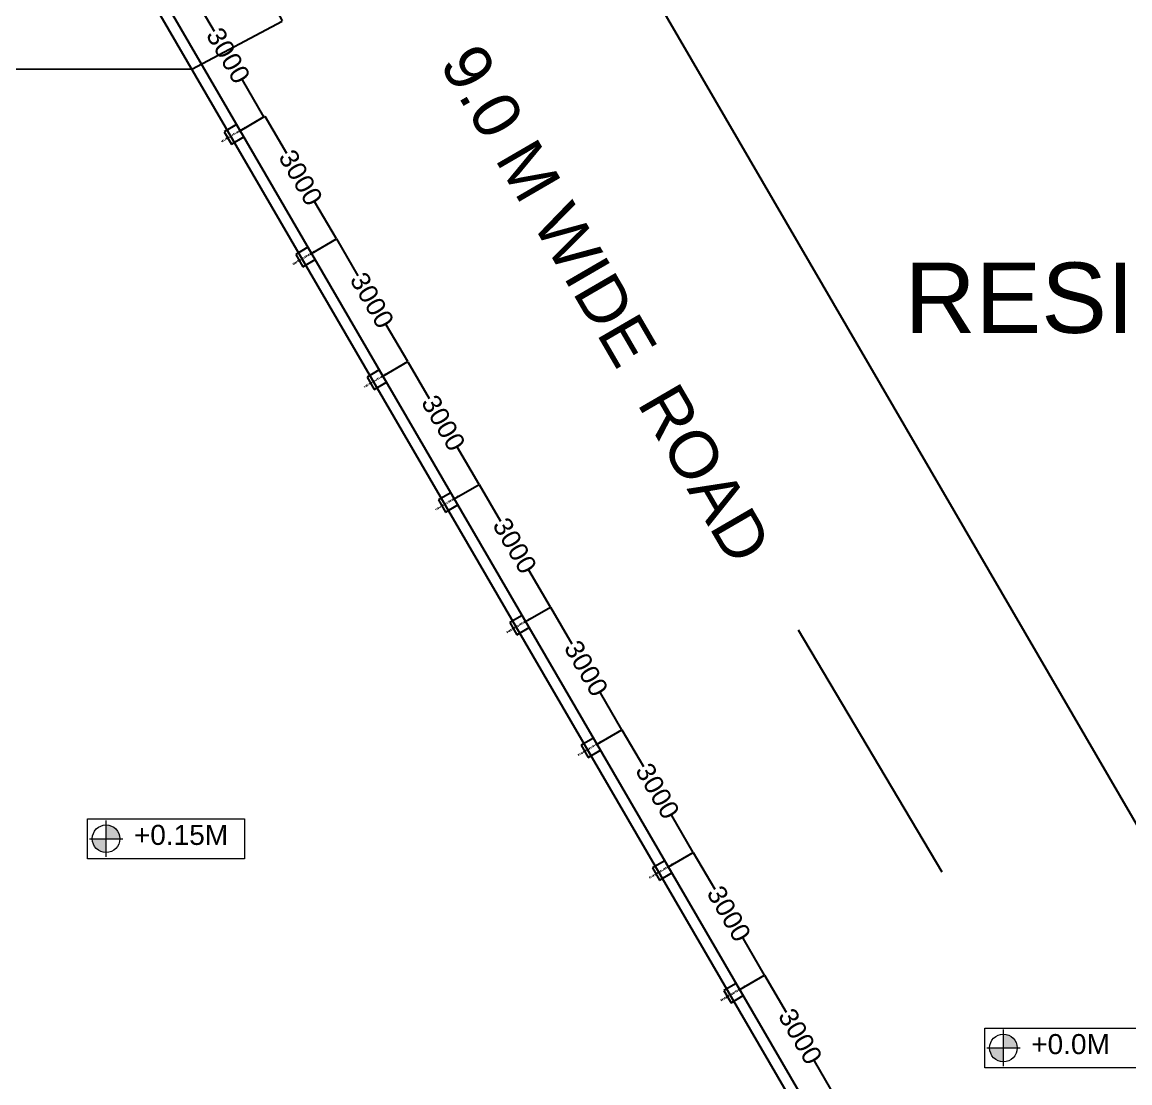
# Model space of a CAD drawing. Header units: millimetres. Extents: x -1932176 to 78768, y -1967 to 1266654.
# Drawn here: x -177072 to -153664, y 478764 to 501186 of the extents above; entities that cross this region are included whole.
import ezdxf

# ---------------------------------------------------------------- set-up
doc = ezdxf.new("R2010")
doc.units = ezdxf.units.MM
doc.linetypes.add('ACAD_ISO03W100', pattern=[30, 12, -18])
doc.layers.add('colins', color=10, linetype='Continuous')
for name, color, linetype, lineweight in [('LEVEL', 252, 'Continuous', 13), ('line', 7, 'Continuous', 25), ('s text', 114, 'Continuous', 25)]:
    doc.layers.add(name, color=color, linetype=linetype, lineweight=lineweight)
doc.styles.get("Standard").update_dxf_attribs({"font": 'arial.ttf'})
doc.dimstyles.new('ISO-25', dxfattribs={"dimtxt": 150, "dimasz": 2.5, "dimexe": 1.25, "dimexo": 0.625, "dimtad": 1, "dimtxsty": 'Standard', "dimcen": 2.5, "dimadec": 0, "dimazin": 0, "dimtfac": 1, "dimtmove": 0, "dimatfit": 3, "dimfxl": 1, "dimarcsym": 0})
doc.dimstyles.new('STANDARD$0', dxfattribs={"dimtxt": 0.25, "dimasz": 0.2, "dimexe": 0.18, "dimexo": 0.0625, "dimgap": 0.18, "dimtad": 0, "dimdec": 3, "dimzin": 0, "dimdsep": 46, "dimtxsty": 'Standard', "dimblk": 'ARCHTICK', "dimcen": 0, "dimclrd": 3, "dimclre": 1, "dimclrt": 1, "dimadec": 3, "dimazin": 0, "dimtfac": 0.3, "dimtdec": 3, "dimtix": 1, "dimtofl": 0, "dimtmove": 0, "dimatfit": 3, "dimldrblk": 'ARCHTICK', "dimfxl": 1, "dimtolj": 1, "dimtzin": 0, "dimarcsym": 0})

# ---------------------------------------------------------------- blocks, each defined once
blk = doc.blocks.new('*D64')
at = {"color": 0, "lineweight": -2, "transparency": 16777216}
for p, q in [((-173973.2814442355, 501483.2590913551), (-173469.7822591272, 501776.0764942128)), ((-173469.8473675755, 501775.83040299), (-173015.7429517342, 500994.9983858391)), ((-171961.8385628278, 499182.8110096181), (-172415.9429786692, 499963.6430267689)), ((-172465.0916567133, 498889.9284983121), (-171961.592471605, 499182.7459011697))]:
    blk.add_line(p, q, dxfattribs=at)
at = {"color": 0, "transparency": 16777216}
for points in [[(-173469.8214342696, 501775.8454848878), (-173469.8733008815, 501775.8153210921), (-173469.9378589628, 501775.9860028255)], [(-171961.8126295219, 499182.8260915159), (-171961.8644961338, 499182.7959277202), (-171961.7480714406, 499182.6554097825)]]:
    blk.add_solid(points, dxfattribs=at)
at = {"layer": 'Defpoints', "color": 0, "transparency": 16777216}
for p in [(-173973.3354719562, 501483.2276707346), (-171961.7480714406, 499182.6554097825), (-172465.145684434, 498889.8970776915)]:
    blk.add_point(p, dxfattribs=at)
at = {"color": 0, "transparency": 16777216, "insert": (-172715.8429652016, 500479.320706304), "char_height": 400, "attachment_point": 5, "rotation": 300.18077561190927}
blk.add_mtext('\\A1;3000', dxfattribs=at)
blk = doc.blocks.new('*D65')
at = {"color": 0, "lineweight": -2, "transparency": 16777216}
for p, q in [((-172465.0916567132, 498889.928498312), (-171939.9813819541, 499195.31414725)), ((-171940.0464904035, 499195.0680560275), (-171485.9420778387, 498414.2360369709)), ((-170432.037696537, 496602.0486563272), (-170886.1421091016, 497382.8806753837)), ((-170956.9018800735, 496296.5978989399), (-170431.7916053144, 496601.9835478779))]:
    blk.add_line(p, q, dxfattribs=at)
at = {"color": 0, "transparency": 16777216}
for points in [[(-171940.0205570975, 499195.0831379252), (-171940.0724237094, 499195.0529741297), (-171940.1369817901, 499195.2236558634)], [(-170432.011763231, 496602.063738225), (-170432.0636298429, 496602.0335744295), (-170431.9472051504, 496601.8930564913)]]:
    blk.add_solid(points, dxfattribs=at)
at = {"layer": 'Defpoints', "color": 0, "transparency": 16777216}
for p in [(-172465.145684434, 498889.8970776917), (-170431.9472051504, 496601.8930564913), (-170956.9559077943, 496296.5664783195)]:
    blk.add_point(p, dxfattribs=at)
at = {"color": 0, "transparency": 16777216, "insert": (-171186.0420934701, 497898.5583561774), "char_height": 400, "attachment_point": 5, "rotation": 300.1807753714739}
blk.add_mtext('\\A1;3000', dxfattribs=at)
blk = doc.blocks.new('*D66')
at = {"color": 0, "lineweight": -2, "transparency": 16777216}
for p, q in [((-170956.9018800734, 496296.5978989397), (-170431.6360052669, 496602.0740388954)), ((-170431.7011137164, 496601.8279476728), (-169977.5967016982, 495820.9959282986)), ((-168923.6923216648, 494008.8085469173), (-169377.7967336829, 494789.6405662915)), ((-169448.7121052489, 493703.2672985121), (-168923.4462304423, 494008.7434384678))]:
    blk.add_line(p, q, dxfattribs=at)
at = {"color": 0, "transparency": 16777216}
for points in [[(-170431.6751804104, 496601.8430295706), (-170431.7270470224, 496601.8128657751), (-170431.7916051029, 496601.9835475088)], [(-168923.6663883588, 494008.8236288151), (-168923.7182549709, 494008.7934650196), (-168923.6018302783, 494008.6529470813)]]:
    blk.add_solid(points, dxfattribs=at)
at = {"layer": 'Defpoints', "color": 0, "transparency": 16777216}
for p in [(-170956.9559077942, 496296.5664783193), (-168923.6018302783, 494008.6529470813), (-169448.7661329698, 493703.2358778918)]:
    blk.add_point(p, dxfattribs=at)
at = {"color": 0, "transparency": 16777216, "insert": (-169677.6967176906, 495305.3182472951), "char_height": 400, "attachment_point": 5, "rotation": 300.18077533137284}
blk.add_mtext('\\A1;3000', dxfattribs=at)
blk = doc.blocks.new('*D67')
at = {"color": 0, "lineweight": -2, "transparency": 16777216}
for p, q in [((-169448.7121052489, 493703.2672985122), (-168923.4462304565, 494008.7434384916)), ((-168923.511338906, 494008.4973472691), (-168469.4069268523, 493227.6653279154)), ((-167415.5025467364, 491415.477946582), (-167869.6069587902, 492196.3099659357)), ((-167940.5223303064, 491109.9366981531), (-167415.2564555139, 491415.4128381325))]:
    blk.add_line(p, q, dxfattribs=at)
at = {"color": 0, "transparency": 16777216}
for points in [[(-168923.4854056, 494008.5124291668), (-168923.537272212, 494008.4822653714), (-168923.6018302925, 494008.6529471051)], [(-167415.4766134304, 491415.4930284797), (-167415.5284800424, 491415.4628646843), (-167415.41205535, 491415.322346746)]]:
    blk.add_solid(points, dxfattribs=at)
at = {"layer": 'Defpoints', "color": 0, "transparency": 16777216}
for p in [(-169448.7661329697, 493703.2358778919), (-167415.41205535, 491415.322346746), (-167940.5763580272, 491109.9052775328)]:
    blk.add_point(p, dxfattribs=at)
at = {"color": 0, "transparency": 16777216, "insert": (-168169.5069428212, 492711.9876469256), "char_height": 400, "attachment_point": 5, "rotation": 300.180775333979}
blk.add_mtext('\\A1;3000', dxfattribs=at)
blk = doc.blocks.new('*D68')
at = {"color": 0, "lineweight": -2, "transparency": 16777216}
for p, q in [((-167940.5223303063, 491109.936698153), (-167415.2564555151, 491415.4128381372)), ((-167415.3215639646, 491415.1667469147), (-166961.2171519049, 490634.3347275645)), ((-165907.312771775, 488822.1473462392), (-166361.4171838347, 489602.9793655894)), ((-166432.3325553437, 488516.6060978056), (-165907.0666805525, 488822.0822377898))]:
    blk.add_line(p, q, dxfattribs=at)
at = {"color": 0, "transparency": 16777216}
for points in [[(-167415.2956306586, 491415.1818288125), (-167415.3474972706, 491415.151665017), (-167415.4120553511, 491415.3223467507)], [(-165907.286838469, 488822.162428137), (-165907.338705081, 488822.1322643415), (-165907.2222803885, 488821.9917464033)]]:
    blk.add_solid(points, dxfattribs=at)
at = {"layer": 'Defpoints', "color": 0, "transparency": 16777216}
for p in [(-167940.5763580271, 491109.9052775328), (-165907.2222803885, 488821.9917464033), (-166432.3865830646, 488516.5746771853)]:
    blk.add_point(p, dxfattribs=at)
at = {"color": 0, "transparency": 16777216, "insert": (-166661.3171678697, 490118.657046577), "char_height": 400, "attachment_point": 5, "rotation": 300.18077533442136}
blk.add_mtext('\\A1;3000', dxfattribs=at)
blk = doc.blocks.new('*D69')
at = {"color": 0, "lineweight": -2, "transparency": 16777216}
for p, q in [((-166432.3325553437, 488516.6060978055), (-165906.7381920101, 488822.273275161)), ((-165906.8033004596, 488822.0271839385), (-165452.6988883998, 488041.1951645885)), ((-164398.7945082698, 486229.0077832635), (-164852.8989203296, 487009.8398026135)), ((-164924.1427803808, 485923.2754974585), (-164398.5484170472, 486228.942674814))]:
    blk.add_line(p, q, dxfattribs=at)
at = {"color": 0, "transparency": 16777216}
for points in [[(-165906.7773671536, 488822.0422658363), (-165906.8292337656, 488822.0121020408), (-165906.8937918461, 488822.1827837746)], [(-164398.7685749638, 486229.0228651612), (-164398.8204415758, 486228.9927013657), (-164398.7040168833, 486228.8521834275)]]:
    blk.add_solid(points, dxfattribs=at)
at = {"layer": 'Defpoints', "color": 0, "transparency": 16777216}
for p in [(-166432.3865830645, 488516.5746771852), (-164398.7040168833, 486228.8521834275), (-164924.1968081017, 485923.2440768381)]:
    blk.add_point(p, dxfattribs=at)
at = {"color": 0, "transparency": 16777216, "insert": (-165152.7989043647, 487525.517483601), "char_height": 400, "attachment_point": 5, "rotation": 300.1807753344285}
blk.add_mtext('\\A1;3000', dxfattribs=at)
blk = doc.blocks.new('*D70')
at = {"color": 0, "lineweight": -2, "transparency": 16777216}
for p, q in [((-164924.1427803808, 485923.2754974584), (-164398.5484170418, 486228.9426748172)), ((-164398.6135254913, 486228.6965835946), (-163944.5091134314, 485447.8645642445)), ((-162890.6047333013, 483635.6771829195), (-163344.7091453611, 484416.5092022695)), ((-163415.9530054178, 483329.9448971112), (-162890.3586420788, 483635.6120744699))]:
    blk.add_line(p, q, dxfattribs=at)
at = {"color": 0, "transparency": 16777216}
for points in [[(-164398.5875921854, 486228.7116654924), (-164398.6394587973, 486228.6815016969), (-164398.7040168778, 486228.8521834306)], [(-162890.5787999953, 483635.6922648172), (-162890.6306666073, 483635.6621010217), (-162890.5142419148, 483635.5215830834)]]:
    blk.add_solid(points, dxfattribs=at)
at = {"layer": 'Defpoints', "color": 0, "transparency": 16777216}
for p in [(-164924.1968081017, 485923.2440768381), (-162890.5142419148, 483635.5215830834), (-163416.0070331387, 483329.9134764909)]:
    blk.add_point(p, dxfattribs=at)
at = {"color": 0, "transparency": 16777216, "insert": (-163644.6091293963, 484932.186883257), "char_height": 400, "attachment_point": 5, "rotation": 300.1807753344313}
blk.add_mtext('\\A1;3000', dxfattribs=at)
blk = doc.blocks.new('*D71')
at = {"color": 0, "lineweight": -2, "transparency": 16777216}
for p, q in [((-163415.9530054178, 483329.9448971112), (-162890.3586420816, 483635.6120744683)), ((-162890.4237505312, 483635.3659832458), (-162436.3193384713, 482854.5339638957)), ((-161382.414958341, 481042.3465825705), (-161836.519370401, 481823.1786019207)), ((-161907.7632304547, 480736.614296764), (-161382.1688671185, 481042.281474121))]:
    blk.add_line(p, q, dxfattribs=at)
at = {"color": 0, "transparency": 16777216}
for points in [[(-162890.3978172251, 483635.3810651435), (-162890.4496838371, 483635.3509013481), (-162890.5142419176, 483635.5215830818)], [(-161382.389025035, 481042.3616644682), (-161382.440891647, 481042.3315006727), (-161382.3244669546, 481042.1909827346)]]:
    blk.add_solid(points, dxfattribs=at)
at = {"layer": 'Defpoints', "color": 0, "transparency": 16777216}
for p in [(-163416.0070331387, 483329.9134764909), (-161382.3244669546, 481042.1909827346), (-161907.8172581756, 480736.5828761436)]:
    blk.add_point(p, dxfattribs=at)
at = {"color": 0, "transparency": 16777216, "insert": (-162136.4193544361, 482338.8562829082), "char_height": 400, "attachment_point": 5, "rotation": 300.1807753344313}
blk.add_mtext('\\A1;3000', dxfattribs=at)
blk = doc.blocks.new('*D72')
at = {"color": 0, "lineweight": -2, "transparency": 16777216}
for p, q in [((-161907.7632304548, 480736.6142967639), (-161382.168867121, 481042.2814741195)), ((-161382.2339755705, 481042.035382897), (-160928.1295635107, 480261.2033635469)), ((-159874.2251833807, 478449.0159822219), (-160328.3295954405, 479229.848001572)), ((-160399.5734554919, 478143.2836964168), (-159873.9790921582, 478448.9508737724))]:
    blk.add_line(p, q, dxfattribs=at)
at = {"color": 0, "transparency": 16777216}
for points in [[(-161382.2080422645, 481042.0504647947), (-161382.2599088765, 481042.0203009992), (-161382.324466957, 481042.190982733)], [(-159874.1992500747, 478449.0310641197), (-159874.2511166867, 478449.0009003241), (-159874.1346919942, 478448.8603823859)]]:
    blk.add_solid(points, dxfattribs=at)
at = {"layer": 'Defpoints', "color": 0, "transparency": 16777216}
for p in [(-161907.8172581756, 480736.5828761436), (-159874.1346919942, 478448.8603823859), (-160399.6274832127, 478143.2522757964)]:
    blk.add_point(p, dxfattribs=at)
at = {"color": 0, "transparency": 16777216, "insert": (-160628.2295794756, 479745.5256825595), "char_height": 400, "attachment_point": 5, "rotation": 300.1807753344285}
blk.add_mtext('\\A1;3000', dxfattribs=at)
blk = doc.blocks.new('*D97')
at = {"color": 0, "lineweight": -2, "ltscale": 30, "transparency": 16777216}
for p, q in [((-184509.9443881492, 500223.2170153869), (-184509.9472618802, 500222.3082532493)), ((-184507.4433215899, 500223.5503414194), (-173489.1896641366, 500188.7078931474)), ((-173486.6907556952, 500188.3587559549), (-173486.6936294262, 500187.4499938174))]:
    blk.add_line(p, q, dxfattribs=at)
at = {"color": 0, "ltscale": 30, "transparency": 16777216}
for points in [[(-184507.4420039933, 500223.9670060028), (-184507.4446391866, 500223.133676836), (-184509.9433090902, 500223.5582469994)], [(-173489.1883465399, 500189.1245577309), (-173489.1909817333, 500188.291228564), (-173486.6896766363, 500188.6999875675)]]:
    blk.add_solid(points, dxfattribs=at)
at = {"layer": 'Defpoints', "color": 0, "ltscale": 30, "transparency": 16777216}
for p in [(-184509.9424117542, 500223.842012262), (-173486.6896766363, 500188.6999875675), (-173486.6887793002, 500188.9837528301)]:
    blk.add_point(p, dxfattribs=at)
at = {"color": 0, "ltscale": 30, "transparency": 16777216, "insert": (-178997.8005054747, 500369.300197762), "char_height": 300, "attachment_point": 5, "rotation": 359.81881715181913}
blk.add_mtext('11025', dxfattribs=at)
blk = doc.blocks.new('*D78')
at = {"color": 0, "lineweight": -2, "ltscale": 30, "transparency": 16777216}
for p, q in [((-184504.5887606175, 500220.6270936296), (-176724.6502186401, 505752.750840918)), ((-176725.5668343143, 505758.3539264842), (-176721.8884154257, 505753.180890921)), ((-184509.5802214321, 500223.3326566194), (-184505.9018025437, 500218.1596210563))]:
    blk.add_line(p, q, dxfattribs=at)
at = {"color": 0, "ltscale": 30, "transparency": 16777216}
for points in [[(-176724.8916788548, 505753.0904113464), (-176724.4087584254, 505752.4112704896), (-176722.6127960698, 505754.1996022062)], [(-184504.8302208322, 500220.966664058), (-184504.3473004028, 500220.2875232013), (-184506.6261831878, 500219.1783323414)]]:
    blk.add_solid(points, dxfattribs=at)
at = {"layer": 'Defpoints', "color": 0, "ltscale": 30, "transparency": 16777216}
for p in [(-176725.9290246363, 505758.8632821268), (-176722.6127960698, 505754.1996022062), (-184509.9424117542, 500223.842012262)]:
    blk.add_point(p, dxfattribs=at)
at = {"color": 0, "ltscale": 30, "transparency": 16777216, "insert": (-180709.1783403111, 503119.6690090288), "char_height": 300, "attachment_point": 5, "rotation": 35.41570042644869}
blk.add_mtext('9550', dxfattribs=at)
blk = doc.blocks.new('*D570')
at = {"color": 0, "lineweight": -2, "ltscale": 30, "transparency": 16777216}
for p, q in [((-176523.3507686909, 505869.2185035885), (-174612.0867395321, 506890.2551213503)), ((-174612.0112807311, 506887.4610551432), (-171579.6562134594, 501211.2384173903)), ((-173488.639714372, 500188.5857269451), (-171577.3756852132, 501209.6223447068))]:
    blk.add_line(p, q, dxfattribs=at)
at = {"color": 0, "ltscale": 30, "transparency": 16777216}
for points in [[(-174611.6437691569, 506887.6573873971), (-174612.3787923053, 506887.2647228893), (-174613.1892742547, 506889.6661245885)], [(-171579.2887018852, 501211.4347496442), (-171580.0237250336, 501211.0420851363), (-171578.4782199358, 501209.033347945)]]:
    blk.add_solid(points, dxfattribs=at)
at = {"layer": 'Defpoints', "color": 0, "ltscale": 30, "transparency": 16777216}
for p in [(-176523.9020360523, 505868.9240052076), (-171578.4782199358, 501209.033347945), (-173489.1909817333, 500188.2912285642)]:
    blk.add_point(p, dxfattribs=at)
at = {"color": 0, "ltscale": 30, "transparency": 16777216, "insert": (-173027.7315460468, 504085.73133502), "char_height": 150, "attachment_point": 5, "rotation": 298.11205108023915}
blk.add_mtext('6440', dxfattribs=at)

msp = doc.modelspace()

# ---------------------------------------------------------------- hatches: boundary and pattern name
at = {"layer": 'LEVEL'}
h = msp.add_hatch(color=7, dxfattribs=at)
h.dxf.hatch_style = 1
h.paths.add_polyline_path([(-175297.6365722546, 483925.1400363466), (-175589.8236058865, 483925.1400363466, 0.001539431554818933), (-175589.8291454795, 483923.3408072691, 0.414213562373095), (-175297.6365722546, 483631.1482340446)])
h.paths.add_polyline_path([(-175297.6365722546, 484215.5333804938), (-175297.6365722546, 483925.1400363466), (-175005.4495386235, 483925.1400363466, 0.4124111554311252)])
h = msp.add_hatch(color=7, dxfattribs=at)
h.dxf.hatch_style = 1
h.paths.add_polyline_path([(-156335.6540054577, 479503.165594868), (-156627.8410390893, 479503.165594868, 0.001539431554818933), (-156627.8465786824, 479501.3663657905, 0.414213562373095), (-156335.6540054577, 479209.1737925659)])
h.paths.add_polyline_path([(-156335.6540054577, 479793.5589390153), (-156335.6540054577, 479503.165594868), (-156043.4669718263, 479503.165594868, 0.4124111554311252)])

# ---------------------------------------------------------------- linework, layer by layer
at = {"transparency": 16777216}
for p, q in [((-174767.4946611117, 520751.1139710146), (-148484.5237790939, 475557.497444537)), ((-184605.981585093, 519766.0505849721), (-157594.4653532758, 473319.7791882145)), ((-184689.1005662453, 519451.5513196219), (-157793.2874527277, 473204.1514546487)), ((-172424.8007498175, 498820.6040917323), (-172424.7659070449, 498820.6243713762)), ((-172681.4367196049, 498804.387414001), (-172681.3961847486, 498804.3177142414)), ((-171173.2470463595, 496211.0567544983), (-171173.2065115032, 496210.9870547387)), ((-170916.6110765726, 496227.2734322295), (-170916.5762337997, 496227.2937118735)), ((-169665.0572701317, 493617.7261548868), (-169665.0167352754, 493617.6564551272)), ((-169408.4213003448, 493633.9428326179), (-169408.3864575719, 493633.963112262)), ((-168156.8674954154, 491024.3955543962), (-168156.8269605591, 491024.3258546366)), ((-167900.231525628, 491040.6122321275), (-167900.1966828554, 491040.6325117714)), ((-166648.6777202318, 488431.0649541771), (-166648.6371853756, 488430.9952544175)), ((-166392.0417504447, 488447.2816319083), (-166392.0069076718, 488447.3019115523)), ((-165140.4879452636, 485837.734353833), (-165140.4474104074, 485837.6646540734)), ((-164883.8519754765, 485853.9510315642), (-164883.8171327036, 485853.9713112082)), ((-163632.2981703008, 483244.4037534858), (-163632.2576354445, 483244.3340537262)), ((-163375.6622005134, 483260.620431217), (-163375.6273577408, 483260.6407108611)), ((-162124.1083953377, 480651.0731531385), (-162124.0678604814, 480651.003453379)), ((-161867.4724255506, 480667.2898308699), (-161867.4375827779, 480667.3101105138))]:
    msp.add_line(p, q, dxfattribs=at)
at = {"linetype": 'ACAD_ISO03W100', "transparency": 16777216}
for p, q in [((-172359.8910272574, 498951.0787701524), (-172862.0555914418, 498656.384680861)), ((-170851.701354012, 496357.7481106495), (-171353.8659181969, 496063.0540213581)), ((-169343.5115777842, 493764.417511038), (-169845.676141969, 493469.7234217466)), ((-167835.3218030679, 491171.0869105476), (-168337.4863672523, 490876.3928212562)), ((-166327.1320278844, 488577.7563103284), (-166829.296592069, 488283.062221037)), ((-164818.9422529162, 485984.4257099843), (-165321.1068171008, 485689.7316206929)), ((-163310.7524779533, 483391.095109637), (-163812.9170421377, 483096.4010203456)), ((-161802.5627029903, 480797.7645092899), (-162304.7272671749, 480503.0704199985))]:
    msp.add_line(p, q, dxfattribs=at)
at = {"layer": 'colins', "transparency": 16777216}
for p, q in [((-172540.6962127042, 499019.2703802328), (-172799.974805697, 498868.361679084)), ((-172799.974805697, 498868.361679084), (-172649.354494833, 498609.5785739379)), ((-172390.6212067773, 498761.4241720029), (-172540.6962127042, 499019.2703802328)), ((-172649.354494833, 498609.5785739379), (-172390.6212067773, 498761.4241720029)), ((-171032.506539459, 496425.9397207299), (-171291.7851324516, 496275.0310195811)), ((-171291.7851324516, 496275.0310195811), (-171141.1648215881, 496016.247914435)), ((-170882.4315335319, 496168.0935125001), (-171032.506539459, 496425.9397207299)), ((-171141.1648215881, 496016.247914435), (-170882.4315335319, 496168.0935125001)), ((-169524.3167632312, 493832.6091211184), (-169783.5953562238, 493681.7004199697)), ((-169783.5953562238, 493681.7004199697), (-169632.9750453603, 493422.9173148236)), ((-169374.2417573041, 493574.7629128885), (-169524.3167632312, 493832.6091211184)), ((-169632.9750453603, 493422.9173148236), (-169374.2417573041, 493574.7629128885)), ((-168016.1269885147, 491239.278520628), (-168275.4055815075, 491088.3698194792)), ((-168275.4055815075, 491088.3698194792), (-168124.7852706435, 490829.586714333)), ((-167866.0519825878, 490981.4323123981), (-168016.1269885147, 491239.278520628)), ((-168124.7852706435, 490829.586714333), (-167866.0519825878, 490981.4323123981)), ((-166507.9372133311, 488645.9479204088), (-166767.2158063239, 488495.0392192601)), ((-166357.8622074042, 488388.1017121789), (-166507.9372133311, 488645.9479204088)), ((-166767.2158063239, 488495.0392192601), (-166616.5954954602, 488236.256114114)), ((-166616.5954954602, 488236.256114114), (-166357.8622074042, 488388.1017121789)), ((-164999.7474383629, 486052.6173200647), (-165259.0260313557, 485901.708618916)), ((-164849.672432436, 485794.7711118348), (-164999.7474383629, 486052.6173200647)), ((-165259.0260313557, 485901.708618916), (-165108.405720492, 485642.9255137698)), ((-165108.405720492, 485642.9255137698), (-164849.672432436, 485794.7711118348)), ((-163491.5576634001, 483459.2867197174), (-163750.8362563929, 483308.3780185687)), ((-163341.4826574732, 483201.4405114875), (-163491.5576634001, 483459.2867197174)), ((-163750.8362563929, 483308.3780185687), (-163600.2159455289, 483049.5949134226)), ((-163600.2159455289, 483049.5949134226), (-163341.4826574732, 483201.4405114875)), ((-161983.3678884372, 480865.9561193703), (-162242.6464814298, 480715.0474182215)), ((-161833.2928825101, 480608.1099111404), (-161983.3678884372, 480865.9561193703)), ((-162242.6464814298, 480715.0474182215), (-162092.0261705661, 480456.2643130753)), ((-162092.0261705661, 480456.2643130753), (-161833.2928825101, 480608.1099111404))]:
    msp.add_line(p, q, dxfattribs=at)
at = {"layer": 'LEVEL'}
for p, q in [((-175297.6365722546, 483537.8341650001), (-175297.6365722546, 484312.4459076931)), ((-175651.7124204205, 483925.1400363466), (-174943.560724089, 483925.1400363466)), ((-156335.6540054577, 479115.8597235215), (-156335.6540054577, 479890.4714662145)), ((-156689.7298536236, 479503.165594868), (-155981.5781572918, 479503.165594868))]:
    msp.add_line(p, q, dxfattribs=at)
for points in [[(-175689.9034446977, 484342.9889413809), (-172374.0042055918, 484342.9889413809), (-172374.0042055918, 483500.1781633054), (-175689.9034446977, 483500.1781633054)], [(-156727.9208779005, 479921.0144999023), (-153412.0216387949, 479921.0144999023), (-153412.0216387949, 479078.2037218268), (-156727.9208779005, 479078.2037218268)]]:
    msp.add_lwpolyline(points, close=True, dxfattribs=at)
for centre in [(-175297.6365722546, 483923.3408072692), (-156335.6540054577, 479501.3663657906)]:
    msp.add_circle(centre, 292.1925732246302, dxfattribs=at)
at = {"layer": 'line', "linetype": 'Continuous', "lineweight": 25, "transparency": 33554582}
msp.add_line((-160675.7762379713, 488336.8721070142), (-157635.2586339611, 483227.5837556279), dxfattribs=at)

# ---------------------------------------------------------------- texts
msp.add_text('RESIDENTIAL PLOT', height=1488.017494876985).set_placement((-158423.6833073953, 494616.0155107279))
at = {"layer": 'LEVEL'}
for s, p in [('+0.15M', (-174710.0387881068, 483793.1049192374)), ('+0.0M', (-155748.0562213096, 479371.1304777588))]:
    msp.add_text(s, height=423.8257412332975, dxfattribs=at).set_placement(p)
at = {"layer": 's text', "color": 0, "transparency": 33554582, "insert": (-167401.1656779196, 500813.7254604516), "char_height": 1000, "attachment_point": 1, "rotation": 300.1816883630137}
msp.add_mtext_dynamic_manual_height_columns('9.0 M WIDE  ROAD', width=15198.57156393479, gutter_width=12.5, heights=[0], dxfattribs=at)

# ---------------------------------------------------------------- dimensions: what is measured, and where the dimension line sits
at = {"color": 252, "ltscale": 30}
dim = msp.add_aligned_dim(p1=(-176523.9020360522, 505868.9240052075), p2=(-173489.1909817333, 500188.291228564), distance=2166.272774230966, text='6440', dimstyle='ISO-25', dxfattribs=at)
dim.commit()
dim.dimension.update_dxf_attribs({"geometry": '*D570', "text_midpoint": (-173027.7315460468, 504085.73133502)})
for p2, distance, text, picture, middle in [((-176725.9290246363, 505758.8632821267), -5.722524120235099, '9550', '*D78', (-180709.1783403111, 503119.6690090288)), ((-173486.6887793002, 500188.9837528301), -0.28376668142917505, '11025', '*D97', (-178997.8005054747, 500369.300197762))]:
    dim = msp.add_aligned_dim(p1=(-184509.9424117542, 500223.842012262), p2=p2, distance=distance, text=text, dimstyle='ISO-25', override={"dimtxt": 300, "dimgap": 10}, dxfattribs=at)
    dim.commit()
    dim.dimension.update_dxf_attribs({"geometry": picture, "text_midpoint": middle})
at = {"transparency": 16777216}
for p1, p2, distance, picture, middle in [((-173973.3354719562, 501483.2276707346), (-172465.145684434, 498889.8970776916), 582.3371856373907, '*D64', (-172715.8429652016, 500479.320706304)), ((-172465.145684434, 498889.8970776916), (-170956.9559077943, 496296.5664783195), 607.3371857460108, '*D65', (-171186.0420934701, 497898.5583561774)), ((-170956.9559077943, 496296.5664783195), (-169448.7661329698, 493703.2358778919), 607.517185743502, '*D66', (-169677.6967176906, 495305.3182472951)), ((-169448.7661329698, 493703.2358778919), (-167940.5763580272, 491109.9052775328), 607.5171857430881, '*D67', (-168169.5069428212, 492711.9876469256)), ((-167940.5763580272, 491109.9052775328), (-166432.3865830646, 488516.5746771853), 607.517185744561, '*D68', (-166661.3171678697, 490118.657046577)), ((-166432.3865830646, 488516.5746771853), (-164924.1968081017, 485923.2440768381), 607.8971857441527, '*D69', (-165152.7989043647, 487525.517483601)), ((-164924.1968081017, 485923.2440768381), (-163416.0070331387, 483329.9134764909), 607.8971857504837, '*D70', (-163644.6091293963, 484932.186883257)), ((-163416.0070331387, 483329.9134764909), (-161907.8172581756, 480736.5828761436), 607.897185747207, '*D71', (-162136.4193544361, 482338.8562829082)), ((-161907.8172581756, 480736.5828761436), (-160399.6274832127, 478143.2522757965), 607.8971857442534, '*D72', (-160628.2295794756, 479745.5256825595))]:
    dim = msp.add_aligned_dim(p1=p1, p2=p2, distance=distance, dimstyle='STANDARD$0', override={"dimtxt": 400, "dimasz": 0.18, "dimgap": 0.09, "dimdec": 0, "dimcen": 0.09, "dimclrd": 0, "dimclre": 0, "dimclrt": 0, "dimadec": 0, "dimtfac": 1, "dimtdec": 0, "dimtix": 0}, dxfattribs=at)
    dim.commit()
    dim.dimension.update_dxf_attribs({"geometry": picture, "text_midpoint": middle})

doc.saveas('drawing.dxf')
